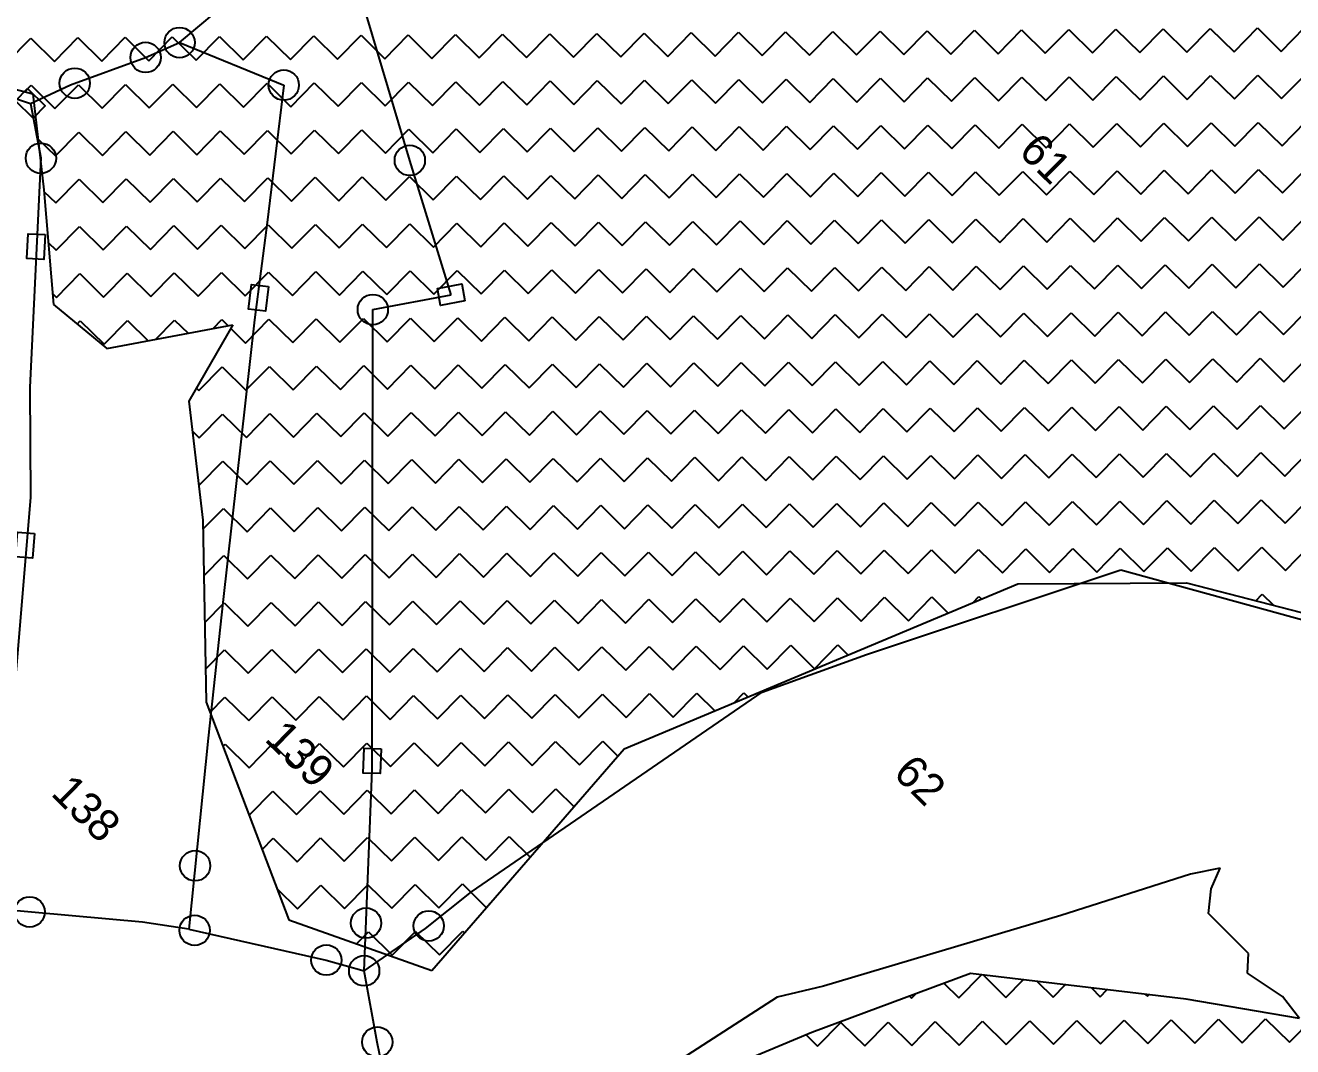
# Model space of a CAD drawing. Header units: metres. Extents: x 342804 to 346854, y 1762918 to 1765966.
# Drawn here: x 345066.6 to 345422, y 1765083.5 to 1765369.8 of the extents above; entities that cross this region are included whole.
import ezdxf

# ---------------------------------------------------------------- set-up
doc = ezdxf.new("R2010")
doc.units = ezdxf.units.M
doc.header["$MEASUREMENT"] = 0
for name, color, linetype in [('POLY_HATCH', 12, 'Continuous'), ('POLY_PARCEL', 6, 'Continuous'), ('TEXT_PARCEL', 7, 'Continuous')]:
    doc.layers.add(name, color=color, linetype=linetype)
doc.styles.add('TEXT_MAP', font='')
doc.styles.get('TEXT_MAP').set_extended_font_data('Kruti Dev 050')

msp = doc.modelspace()

# ---------------------------------------------------------------- linework, layer by layer
for points in [[(345067.25, 1765352.12), (345072.2, 1765347.25), (345068.84, 1765343.83), (345063.89, 1765348.7)], [(345072.18, 1765311.17), (345071.84, 1765304.23), (345067.04, 1765304.47), (345067.38, 1765311.4)], [(345134.78, 1765296.62), (345133.96, 1765289.73), (345129.19, 1765290.3), (345130.01, 1765297.19)], [(345189.87, 1765292.6), (345183.05, 1765291.31), (345182.15, 1765296.03), (345188.97, 1765297.32)], [(345069.22, 1765227.35), (345068.64, 1765220.43), (345063.85, 1765220.83), (345064.43, 1765227.75)], [(345166.39, 1765166.98), (345166.15, 1765160.04), (345161.35, 1765160.21), (345161.59, 1765167.15)]]:
    msp.add_lwpolyline(points, close=True)
for centre in [(345109.85, 1765365), (345100.33, 1765360.84), (345080.48, 1765353.62), (345139.08, 1765353.09), (345070.97, 1765332.59), (345174.43, 1765331.98), (345164.05, 1765290.15), (345114.22, 1765134.21), (345067.81, 1765121.26), (345114.08, 1765116.1), (345162.15, 1765118.14), (345179.73, 1765117.34), (345151.01, 1765107.76), (345161.62, 1765104.76), (345165.29, 1765084.79)]:
    msp.add_circle(centre, 4.25)
at = {"layer": 'POLY_HATCH', "linetype": 'Continuous'}
for p, q in [((345365.86, 1765362.1), (345372.42, 1765368.77)), ((345372.42, 1765368.77), (345379.09, 1765362.21)), ((345379.09, 1765362.21), (345385.65, 1765368.88)), ((345385.65, 1765368.88), (345392.32, 1765362.32)), ((345392.32, 1765362.32), (345398.88, 1765368.99)), ((345398.88, 1765368.99), (345405.55, 1765362.43)), ((345405.55, 1765362.43), (345412.11, 1765369.1)), ((345412.11, 1765369.1), (345418.78, 1765362.54)), ((345418.78, 1765362.54), (345425.34, 1765369.21)), ((345061.57, 1765359.61), (345068.13, 1765366.28)), ((345068.13, 1765366.28), (345074.8, 1765359.72)), ((345074.8, 1765359.72), (345081.36, 1765366.39)), ((345081.36, 1765366.39), (345088.03, 1765359.83)), ((345088.03, 1765359.83), (345094.59, 1765366.49)), ((345094.59, 1765366.49), (345101.26, 1765359.93)), ((345101.26, 1765359.93), (345107.82, 1765366.6)), ((345107.82, 1765366.6), (345114.49, 1765360.04)), ((345114.49, 1765360.04), (345121.05, 1765366.71)), ((345121.05, 1765366.71), (345127.72, 1765360.15)), ((345127.72, 1765360.15), (345134.28, 1765366.82)), ((345134.28, 1765366.82), (345140.95, 1765360.26)), ((345140.95, 1765360.26), (345147.51, 1765366.93)), ((345147.51, 1765366.93), (345154.18, 1765360.37)), ((345154.18, 1765360.37), (345160.74, 1765367.04)), ((345160.74, 1765367.04), (345167.41, 1765360.48)), ((345167.41, 1765360.48), (345173.97, 1765367.15)), ((345173.97, 1765367.15), (345180.64, 1765360.58)), ((345180.64, 1765360.58), (345187.2, 1765367.25)), ((345187.2, 1765367.25), (345193.87, 1765360.69)), ((345193.87, 1765360.69), (345200.43, 1765367.36)), ((345200.43, 1765367.36), (345207.1, 1765360.8)), ((345207.1, 1765360.8), (345213.66, 1765367.47)), ((345213.66, 1765367.47), (345220.33, 1765360.91)), ((345220.33, 1765360.91), (345226.89, 1765367.58)), ((345226.89, 1765367.58), (345233.56, 1765361.02)), ((345233.56, 1765361.02), (345240.12, 1765367.69)), ((345240.12, 1765367.69), (345246.79, 1765361.13)), ((345246.79, 1765361.13), (345253.35, 1765367.8)), ((345253.35, 1765367.8), (345260.02, 1765361.24)), ((345260.02, 1765361.24), (345266.58, 1765367.91)), ((345266.58, 1765367.91), (345273.25, 1765361.34)), ((345273.25, 1765361.34), (345279.81, 1765368.01)), ((345279.81, 1765368.01), (345286.48, 1765361.45)), ((345286.48, 1765361.45), (345293.04, 1765368.12)), ((345293.04, 1765368.12), (345299.71, 1765361.56)), ((345299.71, 1765361.56), (345306.27, 1765368.23)), ((345306.27, 1765368.23), (345312.94, 1765361.67)), ((345312.94, 1765361.67), (345319.5, 1765368.34)), ((345319.5, 1765368.34), (345326.17, 1765361.78)), ((345326.17, 1765361.78), (345332.73, 1765368.45)), ((345332.73, 1765368.45), (345339.4, 1765361.89)), ((345339.4, 1765361.89), (345345.96, 1765368.56)), ((345345.96, 1765368.56), (345352.63, 1765362)), ((345352.63, 1765362), (345359.19, 1765368.67)), ((345359.19, 1765368.67), (345365.86, 1765362.1)), ((345246.9, 1765347.9), (345253.46, 1765354.57)), ((345253.46, 1765354.57), (345260.13, 1765348.01)), ((345260.13, 1765348.01), (345266.69, 1765354.68)), ((345266.69, 1765354.68), (345273.36, 1765348.11)), ((345273.36, 1765348.11), (345279.92, 1765354.78)), ((345279.92, 1765354.78), (345286.59, 1765348.22)), ((345286.59, 1765348.22), (345293.15, 1765354.89)), ((345293.15, 1765354.89), (345299.82, 1765348.33)), ((345299.82, 1765348.33), (345306.38, 1765355)), ((345306.38, 1765355), (345313.05, 1765348.44)), ((345313.05, 1765348.44), (345319.61, 1765355.11)), ((345319.61, 1765355.11), (345326.28, 1765348.55)), ((345326.28, 1765348.55), (345332.84, 1765355.22)), ((345332.84, 1765355.22), (345339.51, 1765348.66)), ((345339.51, 1765348.66), (345346.07, 1765355.33)), ((345346.07, 1765355.33), (345352.74, 1765348.77)), ((345352.74, 1765348.77), (345359.3, 1765355.44)), ((345359.3, 1765355.44), (345365.97, 1765348.87)), ((345365.97, 1765348.87), (345372.53, 1765355.54)), ((345372.53, 1765355.54), (345379.2, 1765348.98)), ((345379.2, 1765348.98), (345385.76, 1765355.65)), ((345385.76, 1765355.65), (345392.43, 1765349.09)), ((345392.43, 1765349.09), (345398.99, 1765355.76)), ((345398.99, 1765355.76), (345405.66, 1765349.2)), ((345405.66, 1765349.2), (345412.22, 1765355.87)), ((345412.22, 1765355.87), (345418.89, 1765349.31)), ((345418.89, 1765349.31), (345425.45, 1765355.98)), ((345066.44, 1765351.22), (345068.24, 1765353.05)), ((345068.24, 1765353.05), (345074.91, 1765346.49)), ((345074.91, 1765346.49), (345081.47, 1765353.16)), ((345081.47, 1765353.16), (345088.14, 1765346.6)), ((345088.14, 1765346.6), (345094.7, 1765353.26)), ((345094.7, 1765353.26), (345101.37, 1765346.7)), ((345101.37, 1765346.7), (345107.93, 1765353.37)), ((345107.93, 1765353.37), (345114.6, 1765346.81)), ((345114.6, 1765346.81), (345121.16, 1765353.48)), ((345121.16, 1765353.48), (345127.83, 1765346.92)), ((345127.83, 1765346.92), (345134.39, 1765353.59)), ((345134.39, 1765353.59), (345141.06, 1765347.03)), ((345141.06, 1765347.03), (345147.62, 1765353.7)), ((345147.62, 1765353.7), (345154.29, 1765347.14)), ((345154.29, 1765347.14), (345160.85, 1765353.81)), ((345160.85, 1765353.81), (345167.52, 1765347.25)), ((345167.52, 1765347.25), (345174.08, 1765353.92)), ((345174.08, 1765353.92), (345180.75, 1765347.35)), ((345180.75, 1765347.35), (345187.31, 1765354.02)), ((345187.31, 1765354.02), (345193.98, 1765347.46)), ((345193.98, 1765347.46), (345200.54, 1765354.13)), ((345200.54, 1765354.13), (345207.21, 1765347.57)), ((345207.21, 1765347.57), (345213.77, 1765354.24)), ((345213.77, 1765354.24), (345220.44, 1765347.68)), ((345220.44, 1765347.68), (345227, 1765354.35)), ((345227, 1765354.35), (345233.67, 1765347.79)), ((345233.67, 1765347.79), (345240.23, 1765354.46)), ((345240.23, 1765354.46), (345246.9, 1765347.9)), ((345127.94, 1765333.69), (345134.5, 1765340.36)), ((345134.5, 1765340.36), (345141.17, 1765333.8)), ((345141.17, 1765333.8), (345147.73, 1765340.47)), ((345147.73, 1765340.47), (345154.4, 1765333.91)), ((345154.4, 1765333.91), (345160.96, 1765340.58)), ((345160.96, 1765340.58), (345167.63, 1765334.02)), ((345167.63, 1765334.02), (345174.19, 1765340.69)), ((345174.19, 1765340.69), (345180.86, 1765334.12)), ((345180.86, 1765334.12), (345187.42, 1765340.79)), ((345187.42, 1765340.79), (345194.09, 1765334.23)), ((345194.09, 1765334.23), (345200.65, 1765340.9)), ((345200.65, 1765340.9), (345207.32, 1765334.34)), ((345207.32, 1765334.34), (345213.88, 1765341.01)), ((345213.88, 1765341.01), (345220.55, 1765334.45)), ((345220.55, 1765334.45), (345227.11, 1765341.12)), ((345227.11, 1765341.12), (345233.78, 1765334.56)), ((345233.78, 1765334.56), (345240.34, 1765341.23)), ((345240.34, 1765341.23), (345247.01, 1765334.67)), ((345247.01, 1765334.67), (345253.57, 1765341.34)), ((345253.57, 1765341.34), (345260.24, 1765334.78)), ((345260.24, 1765334.78), (345266.8, 1765341.45)), ((345266.8, 1765341.45), (345273.47, 1765334.88)), ((345273.47, 1765334.88), (345280.03, 1765341.55)), ((345280.03, 1765341.55), (345286.7, 1765334.99)), ((345286.7, 1765334.99), (345293.26, 1765341.66)), ((345293.26, 1765341.66), (345299.93, 1765335.1)), ((345299.93, 1765335.1), (345306.49, 1765341.77)), ((345306.49, 1765341.77), (345313.16, 1765335.21)), ((345313.16, 1765335.21), (345319.72, 1765341.88)), ((345319.72, 1765341.88), (345326.39, 1765335.32)), ((345326.39, 1765335.32), (345332.95, 1765341.99)), ((345332.95, 1765341.99), (345339.62, 1765335.43)), ((345339.62, 1765335.43), (345346.18, 1765342.1)), ((345346.18, 1765342.1), (345352.85, 1765335.54)), ((345352.85, 1765335.54), (345359.41, 1765342.2)), ((345359.41, 1765342.2), (345366.08, 1765335.64)), ((345366.08, 1765335.64), (345372.64, 1765342.31)), ((345372.64, 1765342.31), (345379.31, 1765335.75)), ((345379.31, 1765335.75), (345385.87, 1765342.42)), ((345385.87, 1765342.42), (345392.54, 1765335.86)), ((345392.54, 1765335.86), (345399.1, 1765342.53)), ((345399.1, 1765342.53), (345405.77, 1765335.97)), ((345405.77, 1765335.97), (345412.33, 1765342.64)), ((345412.33, 1765342.64), (345419, 1765336.08)), ((345419, 1765336.08), (345425.56, 1765342.75)), ((345070.13, 1765338.06), (345075.02, 1765333.26)), ((345075.02, 1765333.26), (345081.58, 1765339.93)), ((345081.58, 1765339.93), (345088.25, 1765333.36)), ((345088.25, 1765333.36), (345094.81, 1765340.03)), ((345094.81, 1765340.03), (345101.48, 1765333.47)), ((345101.48, 1765333.47), (345108.04, 1765340.14)), ((345108.04, 1765340.14), (345114.71, 1765333.58)), ((345114.71, 1765333.58), (345121.27, 1765340.25)), ((345121.27, 1765340.25), (345127.94, 1765333.69)), ((345075.12, 1765320.03), (345081.69, 1765326.7)), ((345081.69, 1765326.7), (345088.35, 1765320.13)), ((345088.35, 1765320.13), (345094.92, 1765326.8)), ((345094.92, 1765326.8), (345101.58, 1765320.24)), ((345101.58, 1765320.24), (345108.15, 1765326.91)), ((345108.15, 1765326.91), (345114.81, 1765320.35)), ((345114.81, 1765320.35), (345121.38, 1765327.02)), ((345121.38, 1765327.02), (345128.05, 1765320.46)), ((345128.05, 1765320.46), (345134.61, 1765327.13)), ((345134.61, 1765327.13), (345141.28, 1765320.57)), ((345141.28, 1765320.57), (345147.84, 1765327.24)), ((345147.84, 1765327.24), (345154.51, 1765320.68)), ((345154.51, 1765320.68), (345161.07, 1765327.35)), ((345161.07, 1765327.35), (345167.74, 1765320.79)), ((345167.74, 1765320.79), (345174.3, 1765327.46)), ((345174.3, 1765327.46), (345180.97, 1765320.89)), ((345180.97, 1765320.89), (345187.53, 1765327.56)), ((345187.53, 1765327.56), (345194.2, 1765321)), ((345194.2, 1765321), (345200.76, 1765327.67)), ((345200.76, 1765327.67), (345207.43, 1765321.11)), ((345207.43, 1765321.11), (345213.99, 1765327.78)), ((345213.99, 1765327.78), (345220.66, 1765321.22)), ((345220.66, 1765321.22), (345227.22, 1765327.89)), ((345227.22, 1765327.89), (345233.89, 1765321.33)), ((345233.89, 1765321.33), (345240.45, 1765328)), ((345240.45, 1765328), (345247.12, 1765321.44)), ((345247.12, 1765321.44), (345253.68, 1765328.11)), ((345253.68, 1765328.11), (345260.35, 1765321.55)), ((345260.35, 1765321.55), (345266.91, 1765328.22)), ((345266.91, 1765328.22), (345273.58, 1765321.65)), ((345273.58, 1765321.65), (345280.14, 1765328.32)), ((345280.14, 1765328.32), (345286.81, 1765321.76)), ((345286.81, 1765321.76), (345293.37, 1765328.43)), ((345293.37, 1765328.43), (345300.04, 1765321.87)), ((345300.04, 1765321.87), (345306.6, 1765328.54)), ((345306.6, 1765328.54), (345313.27, 1765321.98)), ((345313.27, 1765321.98), (345319.83, 1765328.65)), ((345319.83, 1765328.65), (345326.5, 1765322.09)), ((345326.5, 1765322.09), (345333.06, 1765328.76)), ((345333.06, 1765328.76), (345339.73, 1765322.2)), ((345339.73, 1765322.2), (345346.29, 1765328.87)), ((345346.29, 1765328.87), (345352.96, 1765322.31)), ((345352.96, 1765322.31), (345359.52, 1765328.97)), ((345359.52, 1765328.97), (345366.19, 1765322.41)), ((345366.19, 1765322.41), (345372.75, 1765329.08)), ((345372.75, 1765329.08), (345379.42, 1765322.52)), ((345379.42, 1765322.52), (345385.98, 1765329.19)), ((345385.98, 1765329.19), (345392.65, 1765322.63)), ((345392.65, 1765322.63), (345399.21, 1765329.3)), ((345399.21, 1765329.3), (345405.88, 1765322.74)), ((345405.88, 1765322.74), (345412.44, 1765329.41)), ((345412.44, 1765329.41), (345419.11, 1765322.85)), ((345419.11, 1765322.85), (345425.67, 1765329.52)), ((345071.8, 1765323.3), (345075.12, 1765320.03)), ((345326.6, 1765308.86), (345333.17, 1765315.53)), ((345333.17, 1765315.53), (345339.83, 1765308.97)), ((345339.83, 1765308.97), (345346.4, 1765315.64)), ((345346.4, 1765315.64), (345353.06, 1765309.08)), ((345353.06, 1765309.08), (345359.63, 1765315.74)), ((345359.63, 1765315.74), (345366.29, 1765309.18)), ((345366.29, 1765309.18), (345372.86, 1765315.85)), ((345372.86, 1765315.85), (345379.52, 1765309.29)), ((345379.52, 1765309.29), (345386.09, 1765315.96)), ((345386.09, 1765315.96), (345392.76, 1765309.4)), ((345392.76, 1765309.4), (345399.32, 1765316.07)), ((345399.32, 1765316.07), (345405.99, 1765309.51)), ((345405.99, 1765309.51), (345412.55, 1765316.18)), ((345412.55, 1765316.18), (345419.22, 1765309.62)), ((345419.22, 1765309.62), (345425.78, 1765316.29)), ((345075.23, 1765306.8), (345081.79, 1765313.47)), ((345081.79, 1765313.47), (345088.46, 1765306.9)), ((345088.46, 1765306.9), (345095.02, 1765313.57)), ((345095.02, 1765313.57), (345101.69, 1765307.01)), ((345101.69, 1765307.01), (345108.25, 1765313.68)), ((345108.25, 1765313.68), (345114.92, 1765307.12)), ((345114.92, 1765307.12), (345121.48, 1765313.79)), ((345121.48, 1765313.79), (345128.15, 1765307.23)), ((345128.15, 1765307.23), (345134.71, 1765313.9)), ((345134.71, 1765313.9), (345141.38, 1765307.34)), ((345141.38, 1765307.34), (345147.94, 1765314.01)), ((345147.94, 1765314.01), (345154.61, 1765307.45)), ((345154.61, 1765307.45), (345161.17, 1765314.12)), ((345161.17, 1765314.12), (345167.84, 1765307.56)), ((345167.84, 1765307.56), (345174.4, 1765314.23)), ((345174.4, 1765314.23), (345181.07, 1765307.66)), ((345181.07, 1765307.66), (345187.63, 1765314.33)), ((345187.63, 1765314.33), (345194.3, 1765307.77)), ((345194.3, 1765307.77), (345200.86, 1765314.44)), ((345200.86, 1765314.44), (345207.53, 1765307.88)), ((345207.53, 1765307.88), (345214.09, 1765314.55)), ((345214.09, 1765314.55), (345220.76, 1765307.99)), ((345220.76, 1765307.99), (345227.32, 1765314.66)), ((345227.32, 1765314.66), (345233.99, 1765308.1)), ((345233.99, 1765308.1), (345240.55, 1765314.77)), ((345240.55, 1765314.77), (345247.22, 1765308.21)), ((345247.22, 1765308.21), (345253.78, 1765314.88)), ((345253.78, 1765314.88), (345260.45, 1765308.32)), ((345260.45, 1765308.32), (345267.02, 1765314.99)), ((345267.02, 1765314.99), (345273.68, 1765308.42)), ((345273.68, 1765308.42), (345280.25, 1765315.09)), ((345280.25, 1765315.09), (345286.91, 1765308.53)), ((345286.91, 1765308.53), (345293.48, 1765315.2)), ((345293.48, 1765315.2), (345300.14, 1765308.64)), ((345300.14, 1765308.64), (345306.71, 1765315.31)), ((345306.71, 1765315.31), (345313.37, 1765308.75)), ((345313.37, 1765308.75), (345319.94, 1765315.42)), ((345319.94, 1765315.42), (345326.6, 1765308.86)), ((345073, 1765309), (345075.23, 1765306.8)), ((345207.64, 1765294.65), (345214.2, 1765301.32)), ((345214.2, 1765301.32), (345220.87, 1765294.76)), ((345220.87, 1765294.76), (345227.43, 1765301.43)), ((345227.43, 1765301.43), (345234.1, 1765294.87)), ((345234.1, 1765294.87), (345240.66, 1765301.54)), ((345240.66, 1765301.54), (345247.33, 1765294.98)), ((345247.33, 1765294.98), (345253.89, 1765301.65)), ((345253.89, 1765301.65), (345260.56, 1765295.09)), ((345260.56, 1765295.09), (345267.12, 1765301.76)), ((345267.12, 1765301.76), (345273.79, 1765295.19)), ((345273.79, 1765295.19), (345280.35, 1765301.86)), ((345280.35, 1765301.86), (345287.02, 1765295.3)), ((345287.02, 1765295.3), (345293.58, 1765301.97)), ((345293.58, 1765301.97), (345300.25, 1765295.41)), ((345300.25, 1765295.41), (345306.81, 1765302.08)), ((345306.81, 1765302.08), (345313.48, 1765295.52)), ((345313.48, 1765295.52), (345320.04, 1765302.19)), ((345320.04, 1765302.19), (345326.71, 1765295.63)), ((345326.71, 1765295.63), (345333.27, 1765302.3)), ((345333.27, 1765302.3), (345339.94, 1765295.74)), ((345339.94, 1765295.74), (345346.5, 1765302.41)), ((345346.5, 1765302.41), (345353.17, 1765295.85)), ((345353.17, 1765295.85), (345359.73, 1765302.51)), ((345359.73, 1765302.51), (345366.4, 1765295.95)), ((345366.4, 1765295.95), (345372.96, 1765302.62)), ((345372.96, 1765302.62), (345379.63, 1765296.06)), ((345379.63, 1765296.06), (345386.19, 1765302.73)), ((345386.19, 1765302.73), (345392.86, 1765296.17)), ((345392.86, 1765296.17), (345399.42, 1765302.84)), ((345399.42, 1765302.84), (345406.09, 1765296.28)), ((345406.09, 1765296.28), (345412.65, 1765302.95)), ((345412.65, 1765302.95), (345419.32, 1765296.39)), ((345419.32, 1765296.39), (345425.88, 1765303.06)), ((345075.34, 1765293.57), (345081.9, 1765300.24)), ((345081.9, 1765300.24), (345088.57, 1765293.67)), ((345088.57, 1765293.67), (345095.13, 1765300.34)), ((345095.13, 1765300.34), (345101.8, 1765293.78)), ((345101.8, 1765293.78), (345108.36, 1765300.45)), ((345108.36, 1765300.45), (345115.03, 1765293.89)), ((345115.03, 1765293.89), (345121.59, 1765300.56)), ((345121.59, 1765300.56), (345128.26, 1765294)), ((345128.26, 1765294), (345134.82, 1765300.67)), ((345134.82, 1765300.67), (345141.49, 1765294.11)), ((345141.49, 1765294.11), (345148.05, 1765300.78)), ((345148.05, 1765300.78), (345154.72, 1765294.22)), ((345154.72, 1765294.22), (345161.28, 1765300.89)), ((345161.28, 1765300.89), (345167.95, 1765294.33)), ((345167.95, 1765294.33), (345174.51, 1765301)), ((345174.51, 1765301), (345181.18, 1765294.43)), ((345181.18, 1765294.43), (345187.74, 1765301.1)), ((345187.74, 1765301.1), (345194.41, 1765294.54)), ((345194.41, 1765294.54), (345200.97, 1765301.21)), ((345200.97, 1765301.21), (345207.64, 1765294.65)), ((345074.2, 1765294.69), (345075.34, 1765293.57)), ((345088.68, 1765280.44), (345095.24, 1765287.11)), ((345095.24, 1765287.11), (345101.05, 1765281.4)), ((345103.13, 1765281.8), (345108.47, 1765287.22)), ((345108.47, 1765287.22), (345112.23, 1765283.52)), ((345119.27, 1765284.86), (345121.7, 1765287.33)), ((345121.7, 1765287.33), (345123.42, 1765285.64)), ((345128.37, 1765280.77), (345134.93, 1765287.44)), ((345134.93, 1765287.44), (345141.6, 1765280.88)), ((345141.6, 1765280.88), (345148.16, 1765287.55)), ((345148.16, 1765287.55), (345154.83, 1765280.99)), ((345154.83, 1765280.99), (345161.39, 1765287.66)), ((345161.39, 1765287.66), (345168.06, 1765281.1)), ((345168.06, 1765281.1), (345174.62, 1765287.77)), ((345174.62, 1765287.77), (345181.29, 1765281.2)), ((345181.29, 1765281.2), (345187.85, 1765287.87)), ((345187.85, 1765287.87), (345194.52, 1765281.31)), ((345194.52, 1765281.31), (345201.08, 1765287.98)), ((345201.08, 1765287.98), (345207.75, 1765281.42)), ((345207.75, 1765281.42), (345214.31, 1765288.09)), ((345214.31, 1765288.09), (345220.98, 1765281.53)), ((345220.98, 1765281.53), (345227.54, 1765288.2)), ((345227.54, 1765288.2), (345234.21, 1765281.64)), ((345234.21, 1765281.64), (345240.77, 1765288.31)), ((345240.77, 1765288.31), (345247.44, 1765281.75)), ((345247.44, 1765281.75), (345254, 1765288.42)), ((345254, 1765288.42), (345260.67, 1765281.86)), ((345260.67, 1765281.86), (345267.23, 1765288.52)), ((345267.23, 1765288.52), (345273.9, 1765281.96)), ((345273.9, 1765281.96), (345280.46, 1765288.63)), ((345280.46, 1765288.63), (345287.13, 1765282.07)), ((345287.13, 1765282.07), (345293.69, 1765288.74)), ((345293.69, 1765288.74), (345300.36, 1765282.18)), ((345300.36, 1765282.18), (345306.92, 1765288.85)), ((345306.92, 1765288.85), (345313.59, 1765282.29)), ((345313.59, 1765282.29), (345320.15, 1765288.96)), ((345320.15, 1765288.96), (345326.82, 1765282.4)), ((345326.82, 1765282.4), (345333.38, 1765289.07)), ((345333.38, 1765289.07), (345340.05, 1765282.51)), ((345340.05, 1765282.51), (345346.61, 1765289.18)), ((345346.61, 1765289.18), (345353.28, 1765282.62)), ((345353.28, 1765282.62), (345359.84, 1765289.28)), ((345359.84, 1765289.28), (345366.51, 1765282.72)), ((345366.51, 1765282.72), (345373.07, 1765289.39)), ((345373.07, 1765289.39), (345379.74, 1765282.83)), ((345379.74, 1765282.83), (345386.3, 1765289.5)), ((345386.3, 1765289.5), (345392.97, 1765282.94)), ((345392.97, 1765282.94), (345399.53, 1765289.61)), ((345399.53, 1765289.61), (345406.2, 1765283.05)), ((345406.2, 1765283.05), (345412.76, 1765289.72)), ((345412.76, 1765289.72), (345419.43, 1765283.16)), ((345419.43, 1765283.16), (345425.99, 1765289.83)), ((345081.1, 1765286.08), (345082.01, 1765287.01)), ((345082.01, 1765287.01), (345088.68, 1765280.44)), ((345124.19, 1765284.88), (345128.37, 1765280.77)), ((345393.08, 1765269.71), (345399.64, 1765276.38)), ((345399.64, 1765276.38), (345406.31, 1765269.82)), ((345406.31, 1765269.82), (345412.87, 1765276.49)), ((345412.87, 1765276.49), (345419.54, 1765269.93)), ((345419.54, 1765269.93), (345426.1, 1765276.6)), ((345115.25, 1765267.43), (345121.81, 1765274.1)), ((345121.81, 1765274.1), (345128.48, 1765267.54)), ((345128.48, 1765267.54), (345135.04, 1765274.21)), ((345135.04, 1765274.21), (345141.71, 1765267.65)), ((345141.71, 1765267.65), (345148.27, 1765274.32)), ((345148.27, 1765274.32), (345154.94, 1765267.76)), ((345154.94, 1765267.76), (345161.5, 1765274.43)), ((345161.5, 1765274.43), (345168.17, 1765267.87)), ((345168.17, 1765267.87), (345174.73, 1765274.54)), ((345174.73, 1765274.54), (345181.4, 1765267.97)), ((345181.4, 1765267.97), (345187.96, 1765274.64)), ((345187.96, 1765274.64), (345194.63, 1765268.08)), ((345194.63, 1765268.08), (345201.19, 1765274.75)), ((345201.19, 1765274.75), (345207.86, 1765268.19)), ((345207.86, 1765268.19), (345214.42, 1765274.86)), ((345214.42, 1765274.86), (345221.09, 1765268.3)), ((345221.09, 1765268.3), (345227.65, 1765274.97)), ((345227.65, 1765274.97), (345234.32, 1765268.41)), ((345234.32, 1765268.41), (345240.88, 1765275.08)), ((345240.88, 1765275.08), (345247.55, 1765268.52)), ((345247.55, 1765268.52), (345254.11, 1765275.19)), ((345254.11, 1765275.19), (345260.78, 1765268.63)), ((345260.78, 1765268.63), (345267.34, 1765275.29)), ((345267.34, 1765275.29), (345274.01, 1765268.73)), ((345274.01, 1765268.73), (345280.57, 1765275.4)), ((345280.57, 1765275.4), (345287.24, 1765268.84)), ((345287.24, 1765268.84), (345293.8, 1765275.51)), ((345293.8, 1765275.51), (345300.47, 1765268.95)), ((345300.47, 1765268.95), (345307.03, 1765275.62)), ((345307.03, 1765275.62), (345313.7, 1765269.06)), ((345313.7, 1765269.06), (345320.26, 1765275.73)), ((345320.26, 1765275.73), (345326.93, 1765269.17)), ((345326.93, 1765269.17), (345333.49, 1765275.84)), ((345333.49, 1765275.84), (345340.16, 1765269.28)), ((345340.16, 1765269.28), (345346.72, 1765275.95)), ((345346.72, 1765275.95), (345353.39, 1765269.39)), ((345353.39, 1765269.39), (345359.95, 1765276.05)), ((345359.95, 1765276.05), (345366.62, 1765269.49)), ((345366.62, 1765269.49), (345373.18, 1765276.16)), ((345373.18, 1765276.16), (345379.85, 1765269.6)), ((345379.85, 1765269.6), (345386.41, 1765276.27)), ((345386.41, 1765276.27), (345393.08, 1765269.71)), ((345114.57, 1765268.1), (345115.25, 1765267.43)), ((345274.12, 1765255.5), (345280.68, 1765262.17)), ((345280.68, 1765262.17), (345287.35, 1765255.61)), ((345287.35, 1765255.61), (345293.91, 1765262.28)), ((345293.91, 1765262.28), (345300.58, 1765255.72)), ((345300.58, 1765255.72), (345307.14, 1765262.39)), ((345307.14, 1765262.39), (345313.81, 1765255.83)), ((345313.81, 1765255.83), (345320.37, 1765262.5)), ((345320.37, 1765262.5), (345327.04, 1765255.94)), ((345327.04, 1765255.94), (345333.6, 1765262.61)), ((345333.6, 1765262.61), (345340.27, 1765256.05)), ((345340.27, 1765256.05), (345346.83, 1765262.72)), ((345346.83, 1765262.72), (345353.5, 1765256.16)), ((345353.5, 1765256.16), (345360.06, 1765262.82)), ((345360.06, 1765262.82), (345366.73, 1765256.26)), ((345366.73, 1765256.26), (345373.29, 1765262.93)), ((345373.29, 1765262.93), (345379.96, 1765256.37)), ((345379.96, 1765256.37), (345386.52, 1765263.04)), ((345386.52, 1765263.04), (345393.19, 1765256.48)), ((345393.19, 1765256.48), (345399.75, 1765263.15)), ((345399.75, 1765263.15), (345406.42, 1765256.59)), ((345406.42, 1765256.59), (345412.98, 1765263.26)), ((345412.98, 1765263.26), (345419.65, 1765256.7)), ((345419.65, 1765256.7), (345426.21, 1765263.37)), ((345115.36, 1765254.2), (345121.92, 1765260.87)), ((345121.92, 1765260.87), (345128.59, 1765254.31)), ((345128.59, 1765254.31), (345135.15, 1765260.98)), ((345135.15, 1765260.98), (345141.82, 1765254.42)), ((345141.82, 1765254.42), (345148.38, 1765261.09)), ((345148.38, 1765261.09), (345155.05, 1765254.53)), ((345155.05, 1765254.53), (345161.61, 1765261.2)), ((345161.61, 1765261.2), (345168.28, 1765254.64)), ((345168.28, 1765254.64), (345174.84, 1765261.31)), ((345174.84, 1765261.31), (345181.51, 1765254.74)), ((345181.51, 1765254.74), (345188.07, 1765261.41)), ((345188.07, 1765261.41), (345194.74, 1765254.85)), ((345194.74, 1765254.85), (345201.3, 1765261.52)), ((345201.3, 1765261.52), (345207.97, 1765254.96)), ((345207.97, 1765254.96), (345214.53, 1765261.63)), ((345214.53, 1765261.63), (345221.2, 1765255.07)), ((345221.2, 1765255.07), (345227.76, 1765261.74)), ((345227.76, 1765261.74), (345234.43, 1765255.18)), ((345234.43, 1765255.18), (345240.99, 1765261.85)), ((345240.99, 1765261.85), (345247.66, 1765255.29)), ((345247.66, 1765255.29), (345254.22, 1765261.96)), ((345254.22, 1765261.96), (345260.89, 1765255.4)), ((345260.89, 1765255.4), (345267.45, 1765262.06)), ((345267.45, 1765262.06), (345274.12, 1765255.5)), ((345113.5, 1765256.03), (345115.36, 1765254.2)), ((345155.16, 1765241.3), (345161.72, 1765247.97)), ((345161.72, 1765247.97), (345168.39, 1765241.41)), ((345168.39, 1765241.41), (345174.95, 1765248.07)), ((345174.95, 1765248.07), (345181.62, 1765241.51)), ((345181.62, 1765241.51), (345188.18, 1765248.18)), ((345188.18, 1765248.18), (345194.85, 1765241.62)), ((345194.85, 1765241.62), (345201.41, 1765248.29)), ((345201.41, 1765248.29), (345208.08, 1765241.73)), ((345208.08, 1765241.73), (345214.64, 1765248.4)), ((345214.64, 1765248.4), (345221.31, 1765241.84)), ((345221.31, 1765241.84), (345227.87, 1765248.51)), ((345227.87, 1765248.51), (345234.54, 1765241.95)), ((345234.54, 1765241.95), (345241.1, 1765248.62)), ((345241.1, 1765248.62), (345247.77, 1765242.06)), ((345247.77, 1765242.06), (345254.33, 1765248.73)), ((345254.33, 1765248.73), (345261, 1765242.17)), ((345261, 1765242.17), (345267.56, 1765248.83)), ((345267.56, 1765248.83), (345274.23, 1765242.27)), ((345274.23, 1765242.27), (345280.79, 1765248.94)), ((345280.79, 1765248.94), (345287.46, 1765242.38)), ((345287.46, 1765242.38), (345294.02, 1765249.05)), ((345294.02, 1765249.05), (345300.69, 1765242.49)), ((345300.69, 1765242.49), (345307.25, 1765249.16)), ((345307.25, 1765249.16), (345313.92, 1765242.6)), ((345313.92, 1765242.6), (345320.48, 1765249.27)), ((345320.48, 1765249.27), (345327.15, 1765242.71)), ((345327.15, 1765242.71), (345333.71, 1765249.38)), ((345333.71, 1765249.38), (345340.38, 1765242.82)), ((345340.38, 1765242.82), (345346.94, 1765249.49)), ((345346.94, 1765249.49), (345353.61, 1765242.93)), ((345353.61, 1765242.93), (345360.17, 1765249.59)), ((345360.17, 1765249.59), (345366.84, 1765243.03)), ((345366.84, 1765243.03), (345373.4, 1765249.7)), ((345373.4, 1765249.7), (345380.07, 1765243.14)), ((345380.07, 1765243.14), (345386.63, 1765249.81)), ((345386.63, 1765249.81), (345393.3, 1765243.25)), ((345393.3, 1765243.25), (345399.86, 1765249.92)), ((345399.86, 1765249.92), (345406.53, 1765243.36)), ((345406.53, 1765243.36), (345413.09, 1765250.03)), ((345413.09, 1765250.03), (345419.76, 1765243.47)), ((345419.76, 1765243.47), (345426.32, 1765250.14)), ((345115.47, 1765240.97), (345122.03, 1765247.64)), ((345122.03, 1765247.64), (345128.7, 1765241.08)), ((345128.7, 1765241.08), (345135.26, 1765247.75)), ((345135.26, 1765247.75), (345141.93, 1765241.19)), ((345141.93, 1765241.19), (345148.49, 1765247.86)), ((345148.49, 1765247.86), (345155.16, 1765241.3)), ((345115.24, 1765241.2), (345115.47, 1765240.97)), ((345116.46, 1765228.64), (345122.14, 1765234.41)), ((345122.14, 1765234.41), (345128.8, 1765227.85)), ((345128.8, 1765227.85), (345135.37, 1765234.52)), ((345135.37, 1765234.52), (345142.03, 1765227.96)), ((345142.03, 1765227.96), (345148.6, 1765234.63)), ((345148.6, 1765234.63), (345155.26, 1765228.07)), ((345155.26, 1765228.07), (345161.83, 1765234.74)), ((345161.83, 1765234.74), (345168.5, 1765228.18)), ((345168.5, 1765228.18), (345175.06, 1765234.84)), ((345175.06, 1765234.84), (345181.73, 1765228.28)), ((345181.73, 1765228.28), (345188.29, 1765234.95)), ((345188.29, 1765234.95), (345194.96, 1765228.39)), ((345194.96, 1765228.39), (345201.52, 1765235.06)), ((345201.52, 1765235.06), (345208.19, 1765228.5)), ((345208.19, 1765228.5), (345214.75, 1765235.17)), ((345214.75, 1765235.17), (345221.42, 1765228.61)), ((345221.42, 1765228.61), (345227.98, 1765235.28)), ((345227.98, 1765235.28), (345234.65, 1765228.72)), ((345234.65, 1765228.72), (345241.21, 1765235.39)), ((345241.21, 1765235.39), (345247.88, 1765228.83)), ((345247.88, 1765228.83), (345254.44, 1765235.5)), ((345254.44, 1765235.5), (345261.11, 1765228.94)), ((345261.11, 1765228.94), (345267.67, 1765235.6)), ((345267.67, 1765235.6), (345274.34, 1765229.04)), ((345274.34, 1765229.04), (345280.9, 1765235.71)), ((345280.9, 1765235.71), (345287.57, 1765229.15)), ((345287.57, 1765229.15), (345294.13, 1765235.82)), ((345294.13, 1765235.82), (345300.8, 1765229.26)), ((345300.8, 1765229.26), (345307.36, 1765235.93)), ((345307.36, 1765235.93), (345314.03, 1765229.37)), ((345314.03, 1765229.37), (345320.59, 1765236.04)), ((345320.59, 1765236.04), (345327.26, 1765229.48)), ((345327.26, 1765229.48), (345333.82, 1765236.15)), ((345333.82, 1765236.15), (345340.49, 1765229.59)), ((345340.49, 1765229.59), (345347.05, 1765236.26)), ((345347.05, 1765236.26), (345353.72, 1765229.7)), ((345353.72, 1765229.7), (345360.28, 1765236.36)), ((345360.28, 1765236.36), (345366.95, 1765229.8)), ((345366.95, 1765229.8), (345373.51, 1765236.47)), ((345373.51, 1765236.47), (345380.18, 1765229.91)), ((345380.18, 1765229.91), (345386.74, 1765236.58)), ((345386.74, 1765236.58), (345393.41, 1765230.02)), ((345393.41, 1765230.02), (345399.97, 1765236.69)), ((345399.97, 1765236.69), (345406.64, 1765230.13)), ((345406.64, 1765230.13), (345413.2, 1765236.8)), ((345413.2, 1765236.8), (345419.87, 1765230.24)), ((345419.87, 1765230.24), (345426.43, 1765236.91)), ((345353.82, 1765216.47), (345360.39, 1765223.13)), ((345360.39, 1765223.13), (345367.05, 1765216.57)), ((345367.05, 1765216.57), (345373.62, 1765223.24)), ((345373.62, 1765223.24), (345380.28, 1765216.68)), ((345380.28, 1765216.68), (345386.85, 1765223.35)), ((345386.85, 1765223.35), (345393.51, 1765216.79)), ((345393.51, 1765216.79), (345400.08, 1765223.46)), ((345400.08, 1765223.46), (345406.74, 1765216.9)), ((345406.74, 1765216.9), (345413.31, 1765223.57)), ((345413.31, 1765223.57), (345419.97, 1765217.01)), ((345419.97, 1765217.01), (345426.54, 1765223.68)), ((345116.68, 1765215.52), (345122.24, 1765221.18)), ((345122.24, 1765221.18), (345128.91, 1765214.62)), ((345128.91, 1765214.62), (345135.47, 1765221.29)), ((345135.47, 1765221.29), (345142.14, 1765214.73)), ((345142.14, 1765214.73), (345148.7, 1765221.4)), ((345148.7, 1765221.4), (345155.37, 1765214.84)), ((345155.37, 1765214.84), (345161.93, 1765221.51)), ((345161.93, 1765221.51), (345168.6, 1765214.95)), ((345168.6, 1765214.95), (345175.16, 1765221.61)), ((345175.16, 1765221.61), (345181.83, 1765215.05)), ((345181.83, 1765215.05), (345188.39, 1765221.72)), ((345188.39, 1765221.72), (345195.06, 1765215.16)), ((345195.06, 1765215.16), (345201.62, 1765221.83)), ((345201.62, 1765221.83), (345208.29, 1765215.27)), ((345208.29, 1765215.27), (345214.85, 1765221.94)), ((345214.85, 1765221.94), (345221.52, 1765215.38)), ((345221.52, 1765215.38), (345228.08, 1765222.05)), ((345228.08, 1765222.05), (345234.75, 1765215.49)), ((345234.75, 1765215.49), (345241.31, 1765222.16)), ((345241.31, 1765222.16), (345247.98, 1765215.6)), ((345247.98, 1765215.6), (345254.54, 1765222.27)), ((345254.54, 1765222.27), (345261.21, 1765215.71)), ((345261.21, 1765215.71), (345267.77, 1765222.37)), ((345267.77, 1765222.37), (345274.44, 1765215.81)), ((345274.44, 1765215.81), (345281, 1765222.48)), ((345281, 1765222.48), (345287.67, 1765215.92)), ((345287.67, 1765215.92), (345294.23, 1765222.59)), ((345294.23, 1765222.59), (345300.9, 1765216.03)), ((345300.9, 1765216.03), (345307.47, 1765222.7)), ((345307.47, 1765222.7), (345314.13, 1765216.14)), ((345314.13, 1765216.14), (345320.7, 1765222.81)), ((345320.7, 1765222.81), (345327.36, 1765216.25)), ((345327.36, 1765216.25), (345333.93, 1765222.92)), ((345333.93, 1765222.92), (345340.59, 1765216.36)), ((345340.59, 1765216.36), (345347.16, 1765223.03)), ((345347.16, 1765223.03), (345353.82, 1765216.47)), ((345234.86, 1765202.26), (345241.42, 1765208.93)), ((345241.42, 1765208.93), (345248.09, 1765202.37)), ((345248.09, 1765202.37), (345254.65, 1765209.04)), ((345254.65, 1765209.04), (345261.32, 1765202.48)), ((345261.32, 1765202.48), (345267.88, 1765209.14)), ((345267.88, 1765209.14), (345274.55, 1765202.58)), ((345274.55, 1765202.58), (345281.11, 1765209.25)), ((345281.11, 1765209.25), (345287.78, 1765202.69)), ((345287.78, 1765202.69), (345294.34, 1765209.36)), ((345294.34, 1765209.36), (345301.01, 1765202.8)), ((345301.01, 1765202.8), (345307.57, 1765209.47)), ((345307.57, 1765209.47), (345314.24, 1765202.91)), ((345314.24, 1765202.91), (345320.8, 1765209.58)), ((345320.8, 1765209.58), (345325.42, 1765205.04)), ((345332.29, 1765207.91), (345334.03, 1765209.69)), ((345334.03, 1765209.69), (345334.78, 1765208.96)), ((345411.63, 1765208.52), (345413.41, 1765210.34)), ((345413.41, 1765210.34), (345416.57, 1765207.23)), ((345116.9, 1765202.41), (345122.35, 1765207.95)), ((345122.35, 1765207.95), (345129.02, 1765201.39)), ((345129.02, 1765201.39), (345135.58, 1765208.06)), ((345135.58, 1765208.06), (345142.25, 1765201.5)), ((345142.25, 1765201.5), (345148.81, 1765208.17)), ((345148.81, 1765208.17), (345155.48, 1765201.61)), ((345155.48, 1765201.61), (345162.04, 1765208.28)), ((345162.04, 1765208.28), (345168.71, 1765201.72)), ((345168.71, 1765201.72), (345175.27, 1765208.38)), ((345175.27, 1765208.38), (345181.94, 1765201.82)), ((345181.94, 1765201.82), (345188.5, 1765208.49)), ((345188.5, 1765208.49), (345195.17, 1765201.93)), ((345195.17, 1765201.93), (345201.73, 1765208.6)), ((345201.73, 1765208.6), (345208.4, 1765202.04)), ((345208.4, 1765202.04), (345214.96, 1765208.71)), ((345214.96, 1765208.71), (345221.63, 1765202.15)), ((345221.63, 1765202.15), (345228.19, 1765208.82)), ((345228.19, 1765208.82), (345234.86, 1765202.26)), ((345117.12, 1765189.29), (345122.46, 1765194.72)), ((345122.46, 1765194.72), (345129.13, 1765188.16)), ((345129.13, 1765188.16), (345135.69, 1765194.83)), ((345135.69, 1765194.83), (345142.36, 1765188.27)), ((345142.36, 1765188.27), (345148.92, 1765194.94)), ((345148.92, 1765194.94), (345155.59, 1765188.38)), ((345155.59, 1765188.38), (345162.15, 1765195.05)), ((345162.15, 1765195.05), (345168.82, 1765188.49)), ((345168.82, 1765188.49), (345175.38, 1765195.15)), ((345175.38, 1765195.15), (345182.05, 1765188.59)), ((345182.05, 1765188.59), (345188.61, 1765195.26)), ((345188.61, 1765195.26), (345195.28, 1765188.7)), ((345195.28, 1765188.7), (345201.84, 1765195.37)), ((345201.84, 1765195.37), (345208.51, 1765188.81)), ((345208.51, 1765188.81), (345215.07, 1765195.48)), ((345215.07, 1765195.48), (345221.74, 1765188.92)), ((345221.74, 1765188.92), (345228.3, 1765195.59)), ((345228.3, 1765195.59), (345234.97, 1765189.03)), ((345234.97, 1765189.03), (345241.53, 1765195.7)), ((345241.53, 1765195.7), (345248.2, 1765189.14)), ((345248.2, 1765189.14), (345254.76, 1765195.81)), ((345254.76, 1765195.81), (345261.43, 1765189.25)), ((345261.43, 1765189.25), (345267.99, 1765195.91)), ((345267.99, 1765195.91), (345274.66, 1765189.35)), ((345274.66, 1765189.35), (345281.22, 1765196.02)), ((345281.22, 1765196.02), (345287.89, 1765189.46)), ((345287.89, 1765189.46), (345294.45, 1765196.13)), ((345294.45, 1765196.13), (345297.35, 1765193.28)), ((345118.37, 1765177.22), (345122.57, 1765181.49)), ((345122.57, 1765181.49), (345129.24, 1765174.93)), ((345129.24, 1765174.93), (345135.8, 1765181.6)), ((345135.8, 1765181.6), (345142.47, 1765175.04)), ((345142.47, 1765175.04), (345149.03, 1765181.71)), ((345149.03, 1765181.71), (345155.7, 1765175.15)), ((345155.7, 1765175.15), (345162.26, 1765181.82)), ((345162.26, 1765181.82), (345168.93, 1765175.26)), ((345168.93, 1765175.26), (345175.49, 1765181.92)), ((345175.49, 1765181.92), (345182.16, 1765175.36)), ((345182.16, 1765175.36), (345188.72, 1765182.03)), ((345188.72, 1765182.03), (345195.39, 1765175.47)), ((345195.39, 1765175.47), (345201.95, 1765182.14)), ((345201.95, 1765182.14), (345208.62, 1765175.58)), ((345208.62, 1765175.58), (345215.18, 1765182.25)), ((345215.18, 1765182.25), (345221.85, 1765175.69)), ((345221.85, 1765175.69), (345228.41, 1765182.36)), ((345228.41, 1765182.36), (345235.08, 1765175.8)), ((345235.08, 1765175.8), (345241.64, 1765182.47)), ((345241.64, 1765182.47), (345248.31, 1765175.91)), ((345248.31, 1765175.91), (345254.87, 1765182.58)), ((345254.87, 1765182.58), (345259.93, 1765177.6)), ((345265.33, 1765179.86), (345268.1, 1765182.68)), ((345268.1, 1765182.68), (345269.28, 1765181.52)), ((345122.03, 1765167.6), (345122.68, 1765168.26)), ((345122.68, 1765168.26), (345129.35, 1765161.7)), ((345129.35, 1765161.7), (345135.91, 1765168.37)), ((345135.91, 1765168.37), (345142.58, 1765161.81)), ((345142.58, 1765161.81), (345149.14, 1765168.48)), ((345149.14, 1765168.48), (345155.81, 1765161.92)), ((345155.81, 1765161.92), (345162.37, 1765168.59)), ((345162.37, 1765168.59), (345169.04, 1765162.03)), ((345169.04, 1765162.03), (345175.6, 1765168.69)), ((345175.6, 1765168.69), (345182.27, 1765162.13)), ((345182.27, 1765162.13), (345188.83, 1765168.8)), ((345188.83, 1765168.8), (345195.5, 1765162.24)), ((345195.5, 1765162.24), (345202.06, 1765168.91)), ((345202.06, 1765168.91), (345208.73, 1765162.35)), ((345208.73, 1765162.35), (345215.29, 1765169.02)), ((345215.29, 1765169.02), (345221.96, 1765162.46)), ((345221.96, 1765162.46), (345228.52, 1765169.13)), ((345228.52, 1765169.13), (345232.79, 1765164.93)), ((345182.38, 1765148.9), (345188.94, 1765155.57)), ((345188.94, 1765155.57), (345195.61, 1765149.01)), ((345195.61, 1765149.01), (345202.17, 1765155.68)), ((345202.17, 1765155.68), (345208.84, 1765149.12)), ((345208.84, 1765149.12), (345215.4, 1765155.79)), ((345215.4, 1765155.79), (345220.5, 1765150.77)), ((345129.46, 1765148.47), (345136.02, 1765155.14)), ((345136.02, 1765155.14), (345142.69, 1765148.58)), ((345142.69, 1765148.58), (345149.25, 1765155.25)), ((345149.25, 1765155.25), (345155.92, 1765148.69)), ((345155.92, 1765148.69), (345162.48, 1765155.36)), ((345162.48, 1765155.36), (345169.15, 1765148.8)), ((345169.15, 1765148.8), (345175.71, 1765155.46)), ((345175.71, 1765155.46), (345182.38, 1765148.9)), ((345129.23, 1765148.69), (345129.46, 1765148.47)), ((345133.02, 1765138.75), (345136.13, 1765141.91)), ((345136.13, 1765141.91), (345142.79, 1765135.35)), ((345142.79, 1765135.35), (345149.36, 1765142.02)), ((345149.36, 1765142.02), (345156.02, 1765135.46)), ((345156.02, 1765135.46), (345162.59, 1765142.13)), ((345162.59, 1765142.13), (345169.25, 1765135.57)), ((345169.25, 1765135.57), (345175.82, 1765142.23)), ((345175.82, 1765142.23), (345182.48, 1765135.67)), ((345182.48, 1765135.67), (345189.05, 1765142.34)), ((345189.05, 1765142.34), (345195.71, 1765135.78)), ((345195.71, 1765135.78), (345202.28, 1765142.45)), ((345202.28, 1765142.45), (345208.21, 1765136.61)), ((345137.22, 1765127.71), (345142.9, 1765122.12)), ((345142.9, 1765122.12), (345149.46, 1765128.79)), ((345149.46, 1765128.79), (345156.13, 1765122.23)), ((345156.13, 1765122.23), (345162.69, 1765128.9)), ((345162.69, 1765128.9), (345169.36, 1765122.34)), ((345169.36, 1765122.34), (345175.92, 1765129)), ((345175.92, 1765129), (345182.59, 1765122.44)), ((345182.59, 1765122.44), (345189.15, 1765129.11)), ((345189.15, 1765129.11), (345195.82, 1765122.55)), ((345195.82, 1765122.55), (345197.43, 1765124.18)), ((345159.5, 1765112.3), (345162.8, 1765115.67)), ((345162.8, 1765115.67), (345169.47, 1765109.1)), ((345169.47, 1765109.1), (345176.03, 1765115.77)), ((345176.03, 1765115.77), (345182.7, 1765109.21)), ((345182.7, 1765109.21), (345189.26, 1765115.88)), ((345189.26, 1765115.88), (345189.78, 1765115.37)), ((345328.34, 1765097.18), (345334.7, 1765103.65)), ((345335.16, 1765103.59), (345341.57, 1765097.29)), ((345324.21, 1765101.25), (345328.34, 1765097.18)), ((345341.57, 1765097.29), (345346.44, 1765102.24)), ((345350.35, 1765101.77), (345354.8, 1765097.39)), ((345354.8, 1765097.39), (345358.18, 1765100.83)), ((345365.55, 1765099.95), (345368.03, 1765097.5)), ((345368.03, 1765097.5), (345369.92, 1765099.42)), ((345314.53, 1765097.64), (345315.11, 1765097.07)), ((345315.11, 1765097.07), (345316.34, 1765098.32)), ((345380.74, 1765098.13), (345381.26, 1765097.61)), ((345381.26, 1765097.61), (345381.66, 1765098.02)), ((345288.76, 1765083.62), (345295.32, 1765090.29)), ((345295.32, 1765090.29), (345301.99, 1765083.73)), ((345301.99, 1765083.73), (345308.55, 1765090.4)), ((345308.55, 1765090.4), (345315.22, 1765083.84)), ((345315.22, 1765083.84), (345321.78, 1765090.51)), ((345321.78, 1765090.51), (345328.45, 1765083.95)), ((345328.45, 1765083.95), (345335.01, 1765090.62)), ((345335.01, 1765090.62), (345341.68, 1765084.06)), ((345341.68, 1765084.06), (345348.24, 1765090.73)), ((345348.24, 1765090.73), (345354.91, 1765084.16)), ((345354.91, 1765084.16), (345361.47, 1765090.83)), ((345361.47, 1765090.83), (345368.14, 1765084.27)), ((345368.14, 1765084.27), (345374.7, 1765090.94)), ((345374.7, 1765090.94), (345381.37, 1765084.38)), ((345381.37, 1765084.38), (345387.93, 1765091.05)), ((345387.93, 1765091.05), (345394.6, 1765084.49)), ((345394.6, 1765084.49), (345401.16, 1765091.16)), ((345401.16, 1765091.16), (345407.83, 1765084.6)), ((345407.83, 1765084.6), (345414.39, 1765091.27)), ((345414.39, 1765091.27), (345421.06, 1765084.71)), ((345421.06, 1765084.71), (345427.62, 1765091.38)), ((345285.55, 1765086.78), (345288.76, 1765083.62))]:
    msp.add_line(p, q, dxfattribs=at)
at = {"layer": 'POLY_HATCH'}
for p, q in [((345042.11, 1765357.66), (345068.71, 1765350.62)), ((345068.71, 1765350.62), (345071.76, 1765323.7)), ((345071.76, 1765323.7), (345074.46, 1765291.56)), ((345074.46, 1765291.56), (345089.45, 1765279.2)), ((345089.45, 1765279.2), (345124.78, 1765285.9)), ((345124.78, 1765285.9), (345112.5, 1765264.5)), ((345112.5, 1765264.5), (345116.42, 1765231.15)), ((345116.42, 1765231.15), (345117.27, 1765180.09)), ((345234.56, 1765166.98), (345344.96, 1765213.22)), ((345344.96, 1765213.22), (345392.19, 1765213.58)), ((345392.19, 1765213.58), (345466.85, 1765194.15)), ((345117.27, 1765180.09), (345140.52, 1765119.04)), ((345180.62, 1765104.81), (345234.56, 1765166.98)), ((345140.52, 1765119.04), (345180.62, 1765104.81)), ((345331.64, 1765104.01), (345287.19, 1765087.46)), ((345392.11, 1765096.76), (345331.64, 1765104.01)), ((345423.89, 1765091.39), (345392.11, 1765096.76)), ((345287.19, 1765087.46), (345216.2, 1765057.9))]:
    msp.add_line(p, q, dxfattribs=at)
at = {"layer": 'POLY_PARCEL'}
for p, q in [((345109.85, 1765365), (345138.62, 1765389.43)), ((345174.43, 1765331.98), (345159.31, 1765382.74)), ((345100.33, 1765360.84), (345109.85, 1765365)), ((345109.85, 1765365), (345139.08, 1765353.09)), ((345079.25, 1765353.17), (345100.33, 1765360.84)), ((345041.82, 1765356.55), (345068.04, 1765347.97)), ((345068.04, 1765347.97), (345079.25, 1765353.17)), ((345139.08, 1765353.09), (345134.42, 1765314.56)), ((345068.04, 1765347.97), (345070.98, 1765332.71)), ((345070.98, 1765332.71), (345067.83, 1765268.31)), ((345186.01, 1765294.32), (345174.43, 1765331.98)), ((345134.42, 1765314.56), (345130.91, 1765287.29)), ((345164.05, 1765290.15), (345186.01, 1765294.32)), ((345130.91, 1765287.29), (345122, 1765208.01)), ((345163.87, 1765161.02), (345164.05, 1765290.15)), ((345067.83, 1765268.31), (345068.1, 1765237.46)), ((345068.1, 1765237.46), (345059.92, 1765140.04)), ((345302.52, 1765193.46), (345373.81, 1765217.14)), ((345373.81, 1765217.14), (345433.55, 1765200.76)), ((345122, 1765208.01), (345117.83, 1765169.98)), ((345273.21, 1765182.86), (345302.52, 1765193.46)), ((345191.69, 1765126.87), (345273.21, 1765182.86)), ((345117.83, 1765169.98), (345112.43, 1765116.47)), ((345161.62, 1765104.76), (345163.87, 1765161.02)), ((345393.34, 1765131.83), (345356.99, 1765120.23)), ((345401.62, 1765133.55), (345393.34, 1765131.83)), ((345399.18, 1765127.73), (345401.62, 1765133.55)), ((345398.41, 1765120.82), (345399.18, 1765127.73)), ((345178.81, 1765116.61), (345191.69, 1765126.87)), ((345099.42, 1765118.38), (345058.89, 1765122.07)), ((345356.99, 1765120.23), (345290.41, 1765100.45)), ((345409.56, 1765109.58), (345398.41, 1765120.82)), ((345112.43, 1765116.47), (345099.42, 1765118.38)), ((345112.43, 1765116.47), (345151.01, 1765107.76)), ((345161.62, 1765104.76), (345178.81, 1765116.61)), ((345409.36, 1765104.13), (345409.56, 1765109.58)), ((345151.01, 1765107.76), (345161.62, 1765104.76)), ((345165.29, 1765084.79), (345161.62, 1765104.76)), ((345419.16, 1765097.58), (345409.36, 1765104.13)), ((345290.41, 1765100.45), (345277.44, 1765097.35)), ((345277.44, 1765097.35), (345179.74, 1765034.41)), ((345423.89, 1765091.39), (345419.16, 1765097.58)), ((345173.4, 1765044.61), (345165.29, 1765084.79))]:
    msp.add_line(p, q, dxfattribs=at)

# ---------------------------------------------------------------- texts
at = {"layer": 'TEXT_PARCEL', "style": 'TEXT_MAP'}
for s, p in [('61', (345344.82, 1765334.07)), ('139', (345133.41, 1765169.46)), ('62', (345309.64, 1765159.75)), ('138', (345073.49, 1765154.19))]:
    msp.add_text(s, height=8.981, rotation=315.47, dxfattribs=at).set_placement(p)

doc.saveas('drawing.dxf')
